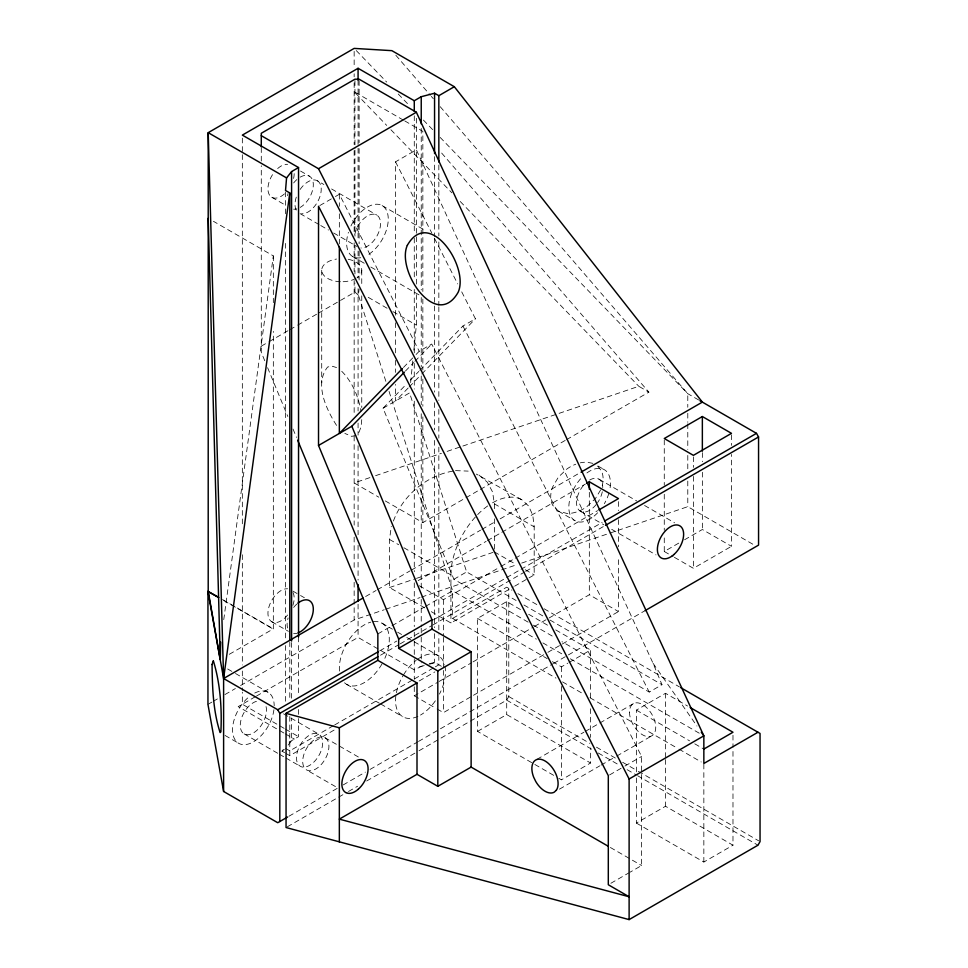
<?xml version="1.0" encoding="UTF-8"?>
<svg xmlns="http://www.w3.org/2000/svg" width="968" height="968" viewBox="0 0 968 968"><rect width="100%" height="100%" fill="white"/><g stroke="black" fill="none" stroke-linecap="round" stroke-linejoin="round"><path stroke-width="0.73" stroke-dasharray="4.84 3.63" d="M336.549 425.4C326.349 409.355 314.128 384.127 327.583 367.041L331.721 366.098L336.549 367.537M361.754 419.628L361.064 426.755L359.067 432.139L356.684 434.596M410.626 382.578L412.973 359.007M413.856 350.162L416.361 325.127L416.361 293.389M223.753 619.629L273.339 255.903L213.42 221.297M424.795 607.892L389.523 587.528L389.523 539.454L391.302 526.398M385.857 381.344L358.438 295.276L359.116 289.057M393.407 521.05C402.833 495.338 426.949 475.022 454.161 470.908M600.62 489.917L595.441 498.532L586.935 506.627A31.303 22.034 -45.5 0 1 566.885 513.439L558.379 511.116L552.692 505.26A28.604 20.122 -45.5 0 1 552.692 486.856L558.379 477.127L566.873 469.032A31.303 22.034 -45.5 0 1 575.766 464.204M418.999 750.781L506.7 700.142L508.781 696.536L508.781 588.375M284.604 752.656L282.003 751.156L284.665 747.768M288.125 745.094L291.586 740.701L291.586 718.05M403.462 367.477L415.03 355.571M416.071 354.494L419.229 351.251L431.716 344.039L641.602 756.444L641.602 865.525L630.083 872.18M405.435 371.071L413.844 362.419M414.897 361.342L431.716 344.039M528.117 622.134L453.883 579.275L383.05 408.206L406.173 384.417M410.384 380.085L418.793 371.434M419.846 370.357L462.946 326.01L475.433 318.799L461.095 290.63M408.157 388.023L395.537 400.994L395.537 384.453M409.21 386.934L420.765 375.039M421.818 373.963L475.433 318.799M282.003 751.156L284.35 749.317M319.827 205.543L334.141 197.278M335.436 196.528L339.344 194.278L419.229 351.251M395.537 315.253L395.537 161.825L416.361 149.81L653.097 663.358L661.991 684.703L649.238 692.072L561.985 641.687M261.287 346.157L267.785 342.406M269.092 341.656L288.609 330.378M289.904 329.628L296.414 325.877M297.708 325.127L317.226 313.862M318.52 313.112L354.954 292.082L354.954 283.019M383.05 408.206L409.597 392.887L466.624 571.919L516.113 600.487M385.264 500.916L422.847 522.623L464.664 498.484M465.971 497.721L479.027 490.183M480.334 489.433L565.264 440.392M566.57 439.641L648.875 392.125L440.621 151.867M229.307 654.295L273.339 628.873L273.339 331.395M365.626 596.518L376.08 590.48M377.387 589.718L410.081 570.854M411.388 570.104L480.588 530.149M481.882 529.399L494.938 521.861M500.154 518.848L579.723 472.904M418.188 580.582L486.13 541.366M487.436 540.616L500.492 533.066M501.799 532.315L585.41 484.048M207.951 704.377L211.871 702.115M213.178 701.352L218.393 698.339M224.927 694.576L235.369 688.55M240.584 685.525L354.155 619.968L384.236 609.755M453.883 579.275L466.624 571.919M255.346 696.718L238.176 706.628L283.926 733.042M256.423 696.101L358.075 637.416L414.28 669.856L423.899 665.137M377.847 633.919L390.733 626.49M392.016 625.739L424.226 607.142M425.521 606.404L452.576 590.783L536.332 639.134M419.338 585.773L443.417 599.676L499.585 567.248M500.892 566.486L513.96 558.947M515.266 558.197L597.571 510.68M379.759 650.847L396.759 641.034M433.386 619.883L505.332 578.356M506.639 577.594L519.719 570.043M521.026 569.293L602.12 522.466M380.533 655.215L398.84 644.64M400.147 643.877L431.546 625.751M432.853 625.001L524.414 572.136M525.721 571.386L604.201 526.072M389.051 391.387L452.576 590.783L452.576 618.419L506.7 587.177L511.927 590.202M431.329 611.667L450.931 622.981L513.379 586.923M514.673 586.172L527.681 578.658M528.988 577.908L534.191 574.907L534.191 526.834L532.775 515.218L528.613 506.022L521.994 499.887L476.304 474.078M553.696 775.344L477.551 731.385L477.551 618.419L506.7 601.6L520.893 609.792M289.117 742.117L298.543 736.672L298.543 718.558M333.331 725.722L289.795 750.853L285.524 748.385M334.638 724.971L413.142 679.645M414.449 678.895L434.075 667.557M435.382 666.807L438.843 664.81L438.843 634.923M285.899 753.406L289.795 755.669L335.412 729.327M419.156 680.988L434.85 671.913M414.28 686.784L414.28 695.81L437.79 682.234M439.097 681.484L471.755 662.632M473.062 661.87L533.15 627.179M534.457 626.429L589.331 594.751L618.467 611.57L618.467 557.35M664.266 537.93L664.266 551.482L679.5 542.685M684.582 539.757L702.357 529.496L731.493 546.315L731.493 454.44M437.076 708.987L443.417 712.642L472.154 696.053M473.461 695.29L546.617 653.061M547.924 652.299L560.992 644.761M562.299 644.01L618.467 611.57M674.406 557.338L693.403 568.313L731.493 546.315M288.96 816.23L337.892 787.976L306.541 769.923M343.132 784.963L365.372 772.125M370.066 769.415L417.692 741.911M418.466 741.464L553.188 663.685M553.732 663.37L643.986 611.268M552.401 661.64L561.44 666.855L567.768 663.189M569.039 662.463L590.577 650.024L590.577 699.731M287.351 826.781L347.161 792.247M348.456 791.497L357.567 786.246M366.666 780.995L417.68 751.531M477.551 731.385L506.7 714.565L590.577 762.99L590.577 747.937M537.022 759.275L583.885 732.231M585.18 731.469L633.35 703.675M636.375 771.871L636.375 710.113L665.512 693.294L687.57 706.023M558.863 778.332L561.44 779.821L590.577 762.99M559.468 789.15L599.821 765.845M601.128 765.095L615.442 756.831M616.749 756.081L651.887 735.789M609.586 774.932L623.67 766.789M624.953 766.051L641.602 756.444M636.375 777.897L636.375 823.078L665.512 806.259L732.982 845.209L732.982 748.808M610.869 883.276L628.801 872.918M636.375 823.078L703.845 862.04L732.982 845.209M369.897 477.611L354.155 482.959L378.791 497.177M375.62 475.675L441.408 453.326M447.131 451.39L461.434 446.526M462.861 446.042L638.795 386.292L648.875 392.125M389.523 587.528L415.03 578.864M416.446 578.38L492.954 552.401M385.663 609.259L420.027 597.595M421.455 597.111L515.956 565.01M521.691 563.073L687.788 506.663L753.878 544.827M429.235 663.745L434.559 662.342L441.965 666.613M419.531 666.819L428.074 664.58M429.502 664.205L435.201 662.717M355.885 435.418L351.747 436.362L344.838 433.422M455.517 470.605L468.161 471.113M592.864 463.345L586.935 462.22A31.303 22.034 -45.5 0 0 580.328 462.837M403.414 120.141L354.155 91.706L386.716 125.404M404.709 120.891L422.847 131.37L422.847 291.489M382.154 205.603L426.162 231.001M698.715 400.002L687.788 393.698L440.186 137.444M300.54 171.058L309.482 176.212M300.141 189.438A18.549 10.708 -60 0 1 317.395 180.786L323.844 184.501M331.576 188.966L376.709 215.029M271.79 197.278L285.826 205.385M300.141 213.65L319.476 224.818M320.771 225.556L328.503 230.033M333.67 233.01L356.877 246.404M352.727 256.581L364.355 263.296M370.817 267.035L419.93 295.385M368.227 297.333L387.732 308.598M392.935 311.611L416.361 325.127M597.994 466.019L604.371 469.698M598.926 479.124L636.75 500.964M644.567 505.477L674.563 522.793M664.266 551.482L673.135 556.612M580.376 511.249L603.851 524.801M611.679 529.314L656.026 554.918M558.379 511.116L574.931 520.675M479.015 475.07L487.34 482.197L492.579 492.01L494.37 503.844L534.191 526.834M494.37 551.917L516.21 564.525M525.201 569.716L534.191 574.907M517.941 593.662L538.874 605.75M544.113 608.775L679.439 686.917M523.93 605L544.766 617.039M549.981 620.04L661.991 684.703M528.637 614.269L549.279 626.187M555.729 629.914L590.577 650.024M389.523 539.454L398.671 544.73M403.898 547.755L450.931 574.907L450.931 622.981M533.332 625.146L554.168 637.174M542.879 642.909L563.812 655.009M570.358 658.784L699.912 733.587M477.551 618.419L547.247 658.651M636.375 710.113L689.567 740.835M694.758 743.823L703.845 749.075M452.576 618.419L555.959 678.108M562.505 681.895L583.45 693.983M589.984 697.759L677.673 748.385M678.979 749.135L701.231 761.985M381.985 623.162L392.439 629.2M397.666 632.213L401.587 634.476M406.814 637.501L438.177 655.614M508.781 696.536L589.911 743.388M596.457 747.163L617.403 759.251M622.63 762.276L637.029 770.588M638.335 771.339L758.73 840.853M506.7 700.142L593.069 750.006M598.309 753.031L619.242 765.119M627.095 769.657L636.254 774.945M637.561 775.695L757.968 845.209M292.88 591.097L299.269 594.788M300.54 595.526L304.375 597.728M414.28 695.81L435.818 708.249M271.79 621.746L288.379 631.33M222.531 599.531L273.339 628.873M223.826 600.571L273.097 629.019M346.653 684.352L379.335 703.216M380.642 703.966L402.857 716.792M610.372 847.484L641.602 865.525M227.661 668.973L234.183 672.736M235.478 673.486L268.088 692.314M283.563 713.815L318.847 734.192A18.549 10.708 -60 0 1 312.966 762.917A18.549 10.708 -60 0 1 296.91 753.649A18.549 10.708 -60 0 1 318.847 734.192M325.091 737.798A18.549 10.708 -60 0 1 319.21 766.523A18.549 10.708 -60 0 1 303.153 757.254A18.549 10.708 -60 0 1 325.091 737.798L359.031 757.387M284.168 728.372L242.339 704.232L242.339 692.156M285.475 729.134L298.543 736.672M285.233 733.792L294.381 739.08M244.105 733.865L278.082 753.491M279.389 754.241L284.616 757.266M285.923 758.017L300.298 766.317M225.06 735.45L238.66 743.303M354.954 292.082L358.438 295.276M597.704 466.14L601.128 470.412A28.604 20.122 -45.5 0 1 602.229 485.452M356.26 50.566L386.68 82.062M398.223 94.005L408.714 104.859M423.403 120.068L432.841 129.833M390.927 129.76L451.838 192.801M460.236 201.501L638.795 386.292M341.728 371.276C352.388 381.997 358.39 396.553 361.064 411.243M395.827 55.236L430.349 95.251M431.329 96.401L433.301 98.688M440.21 106.686L687.788 393.698L687.788 407.25M653.097 663.358L696.96 726.024M395.537 161.825L431.728 232.937M434.463 238.297L457.683 283.914M462.946 326.01L649.238 692.072M264.748 360.749L261.287 352.388L261.287 165.77M267.628 367.719L287.823 416.494M293.026 429.042L296.486 437.403M732.982 735.256L732.982 747.308M731.493 434.862L731.493 445.401M703.845 764.127L703.845 862.04M702.357 452.673L702.357 461.712M702.357 472.263L702.357 529.496M693.403 456.848L693.403 467.399M693.403 476.425L693.403 568.313M687.788 413.276L687.788 422.314M687.788 423.815L687.788 449.418M687.788 455.444L687.788 470.509M687.788 481.06L687.788 506.663M665.512 693.294L665.512 758.053M665.512 759.565L665.512 806.259M664.266 440.029L664.266 485.21M664.266 494.249L664.266 530.404M618.467 501.618L618.467 510.656M618.467 519.695L618.467 546.811M590.577 708.77L590.577 737.386M589.331 492.325L589.331 594.751M561.44 666.855L561.44 677.394M561.44 686.433L561.44 779.821M506.7 601.6L506.7 714.565M494.37 503.844L494.37 509.858M494.37 518.872L494.37 550.417M443.417 599.676L443.417 635.819M443.417 637.331L443.417 668.961M443.417 670.461L443.417 712.642M438.843 165.08L438.843 235.974M438.843 242L438.843 305.356M438.843 306.868L438.843 400.389M438.843 409.44L438.843 438.105M438.843 447.156L438.843 633.435M434.559 156.622L434.559 236.628M434.559 238.14L434.559 304.569M434.559 306.07L434.559 392.125M434.559 402.688L434.559 429.865M434.559 440.428L434.559 627.627M434.559 633.665L434.559 662.342M422.847 299.051L422.847 370.042M422.847 379.105L422.847 406.306M422.847 416.869L422.847 522.623M421.237 128.417L421.237 289.94M421.237 297.491L421.237 366.933M421.237 375.995L421.237 404.672M421.237 413.735L421.237 588.846M421.237 599.41L421.237 626.586M421.237 628.099L421.237 635.649M421.237 637.162L421.237 662.814M416.361 118.253L416.361 284.326M414.28 115.833L414.28 232.066M414.28 238.116L414.28 280.381M414.28 289.432L414.28 352.836M414.28 363.411L414.28 389.075M414.28 401.151L414.28 571.737M414.28 582.845L414.28 626.526M414.28 632.116L414.28 640.09M414.28 641.179L414.28 658.155M414.28 659.293L414.28 679.246M395.537 322.78L395.537 352.86M395.537 360.386L395.537 372.414M361.754 270.205L361.754 285.294M361.754 295.857L361.754 407.552M359.116 80.695L359.116 142.599M359.116 148.636L359.116 243.767M359.116 251.317L359.116 279.994M358.075 80.368L358.075 146.785M358.075 148.298L358.075 240.379M358.075 250.954L358.075 278.118M358.075 288.694L358.075 410.964M358.075 423.052L358.075 435.128M358.075 445.691L358.075 534.76M358.075 545.323L358.075 580.05M358.075 604.201L358.075 637.416M354.954 80.695L354.954 148.636M354.954 150.149L354.954 236.216M354.954 245.267L354.954 273.956M354.155 51.389L354.155 67.82M354.155 73.786L354.155 76.775M354.155 82.752L354.155 144.583M354.155 150.621L354.155 233.712M354.155 242.774L354.155 271.476M354.155 280.538L354.155 414.982M354.155 436.132L354.155 525.116M354.155 537.155L354.155 570.285M354.155 582.325L354.155 619.968M339.344 194.278L339.344 206.305M339.344 213.831L339.344 243.912M321.715 270.205L321.715 382.832M298.543 637.041L298.543 695.919M298.543 709.508L298.543 717.046M291.586 642.57L291.586 699.937M289.795 641.784L289.795 700.058M289.795 716.489L289.795 755.669M285.524 191.991L285.524 214.678M285.524 243.404L285.524 639.533M285.524 645.571L285.524 703.034M273.339 255.903L273.339 302.706M261.287 147.717L261.287 164.27M242.339 138.121L242.339 153.222M242.339 154.735L242.339 524.583M242.339 554.773L242.339 664.98M242.339 671.018L242.339 690.644M317.395 180.786A18.549 10.708 -60 0 1 318.52 200.049A18.549 10.708 -60 0 1 301.556 213.746M296.232 210.104A18.549 10.708 -60 0 1 296.353 196.927M294.175 173.647A18.549 10.708 -60 0 1 292.82 181.125M284.447 193.89A18.549 10.708 -60 0 1 269.116 194.362A18.549 10.708 -60 0 1 273.775 172.836M277.659 168.553A18.549 10.708 -60 0 1 287.617 164.318M254.729 693.04A29.439 17 -60 0 1 274.186 705.793M273.932 709.701A29.439 17 -60 0 1 252.285 742.444A29.439 17 -60 0 1 232.586 731.07A29.439 17 -60 0 1 250.119 695.956M266.043 706.58A18.549 10.708 -60 0 1 253.749 732.728A18.549 10.708 -60 0 1 240.536 722.152A18.549 10.708 -60 0 1 258.916 700.88M350.924 225.992A29.439 17 -60 0 1 386.111 209.681A29.439 17 -60 0 1 367.441 255.128M360.761 257.718A29.439 17 -60 0 1 348.432 232.296M354.772 234.486A18.549 10.708 -60 0 1 371.93 214.279A18.549 10.708 -60 0 1 379.323 230.626A18.549 10.708 -60 0 1 360.882 247.989M589.645 480.043A18.549 10.708 -60 0 1 602.761 487.618M602.314 491.792A18.549 10.708 -60 0 1 597.631 502.598M596.203 504.522A18.549 10.708 -60 0 1 577.884 508.672A18.549 10.708 -60 0 1 584.636 484.097M292.941 592.416A18.549 10.708 -60 0 1 292.82 605.593M287.617 615.007A18.549 10.708 -60 0 1 267.942 613.252A18.549 10.708 -60 0 1 287.617 588.786M586.935 472.928A29.439 17 -60 0 1 609.755 489.796M608.884 493.281A29.439 17 -60 0 1 604.371 503.687M597.619 512.798A29.439 17 -60 0 1 570.418 515.484A29.439 17 -60 0 1 581.683 477.575M450.931 574.907A58.879 33.989 -60 0 1 476.631 515.654M477.647 514.601A58.879 33.989 -60 0 1 490.147 504.267M492.567 502.803A58.879 33.989 -60 0 1 521.994 499.887M348.165 259.255A20.013 11.556 0 0 1 357.071 277.635M355.885 278.373A20.013 11.556 0 0 1 341.728 281.761M340.434 281.736A20.013 11.556 0 0 1 321.812 271.342A20.013 11.556 0 0 1 336.549 259.037M373.261 621.662A35.32 20.401 -60 0 1 383.848 660.466M381.985 663.951A35.32 20.401 -60 0 1 344.499 682.755M339.478 671.102A35.32 20.401 -60 0 1 370.78 622.158M417.256 659.486A35.32 20.401 -60 0 1 444.651 664.81M444.953 666.093A35.32 20.401 -60 0 1 439.448 694.092M435.346 700.844A35.32 20.401 -60 0 1 420.523 715.05M417.91 716.393A35.32 20.401 -60 0 1 396.13 694.032M396.396 692.665A35.32 20.401 -60 0 1 402.857 676.003M403.523 674.877A35.32 20.401 -60 0 1 416.179 660.309M300.213 177.132A18.549 10.708 -60 0 1 313.317 184.707A18.549 10.708 -60 0 1 300.213 207.418M296.813 208.858A18.549 10.708 -60 0 1 293.655 209.173M287.544 195.669A18.549 10.708 -60 0 1 288.089 193.479M293.655 182.952A18.549 10.708 -60 0 1 296.813 179.612M296.813 633.326A18.549 10.708 -60 0 1 293.655 633.641M287.544 627.978A18.549 10.708 -60 0 1 288.089 617.935M293.655 607.408A18.549 10.708 -60 0 1 296.813 604.068M629.502 712.158A18.549 10.708 60 0 0 649.177 736.624A18.549 10.708 60 0 0 649.177 710.403A18.549 10.708 60 0 0 629.502 712.158"/><path stroke-width="1.45" d="M220.692 642.087L220.293 659.498L208.205 218.296M298.543 637.041L298.543 167.549L291.586 171.578L286.564 177.918L285.524 190.478L289.795 192.947L289.795 640.296M289.795 192.947L223.608 678.507L223.608 791.473L277.731 822.715L287.653 816.992M402.41 368.554L339.344 433.446L339.344 246.925M607.771 845.984L471.126 767.092L471.126 651.718L437.814 670.945L398.659 648.342L398.659 639.013L318.52 445.461L351.832 426.235L404.394 372.16M438.843 162.055L438.843 95.687L454.319 86.709L702.357 402.107L581.03 472.154M438.843 95.687L434.559 93.218L421.237 96.715L414.28 100.733L358.075 68.292L242.339 135.109L298.543 167.549M261.287 135.677L318.52 168.722L416.361 112.24L703.845 735.849L703.845 763.486L757.968 732.244M363.012 598.03L223.608 678.507L207.951 591.412L218.623 597.28M586.717 483.286L589.331 481.786L618.467 498.605L598.877 509.918M702.357 416.53L664.266 438.516L693.403 455.347L731.493 433.349L702.357 416.53L702.357 451.173M398.659 639.013L431.97 619.786L351.832 426.235M454.319 86.709L391.883 50.663L354.155 48.4L208.205 132.664L223.608 678.507L277.731 709.75L378.452 651.609M604.746 520.953L756.48 433.349L758.561 436.955L758.561 545.117L644.761 610.82M279.812 821.517L279.812 713.355L377.907 656.715M605.52 525.321L758.561 436.955M680.746 687.667L760.049 733.441L760.049 841.603L757.968 845.209L629.115 919.6L286.056 827.531L286.056 713.355L377.847 660.357L417.002 682.972L417.002 774.303L339.344 819.134L629.115 896.767L608.303 884.752L608.303 775.67L318.52 206.293L318.52 445.461M398.659 648.342L431.97 629.115L471.126 651.718M286.056 713.355L339.344 727.803L417.002 682.972M417.002 774.303L437.814 786.318L471.126 767.092M629.115 919.6L629.115 778.998L703.845 735.849L701.268 732.159M703.845 749.075L732.982 732.244L690.172 707.523M416.361 112.24L359.116 79.195L354.954 79.195L261.287 133.269L261.287 146.858M699.925 400.704L756.48 433.349M286.564 177.918L208.205 132.664L208.205 591.266L220.184 659.438M218.635 597.571L207.951 591.412L207.951 704.377L223.608 791.473M277.731 709.75L279.812 713.355M318.52 168.722L629.115 778.998M297.636 440.198L377.847 633.919L377.847 660.357M589.331 481.786L589.331 489.312M437.814 670.945L437.814 786.318M434.559 93.218L434.559 153.609M431.97 619.786L431.97 629.115M421.237 96.715L421.237 123.892M414.28 100.733L414.28 111.308M358.075 68.292L358.075 80.368M358.075 584.575L358.075 601.176M339.344 727.803L339.344 841.966M291.586 171.578L291.586 641.058M297.926 603.149A18.549 10.708 -60 0 1 313.317 609.174A18.549 10.708 -60 0 1 297.926 632.963M212.065 664.52C212.319 687.244 213.069 710.923 220.123 732.607L220.886 731.881C222.011 708.189 220.268 683.372 213.311 660.684L212.065 664.52M407.334 245.327C395.9 270.508 436.265 330.85 458.154 292.263C469.601 267.083 429.223 206.741 407.334 245.327M556.346 790.215L554.265 792.151A18.549 10.708 60 0 1 535.727 781.442L533.634 777.11A18.549 10.708 60 0 1 544.996 760.945A18.549 10.708 60 0 1 556.346 790.215M358.366 789.138A18.549 10.708 -60 0 0 364.246 760.4A18.549 10.708 -60 0 0 342.309 779.857A18.549 10.708 -60 0 0 358.366 789.138M673.909 554.543A18.549 10.708 -60 0 0 679.778 525.806A18.549 10.708 -60 0 0 657.841 545.262A18.549 10.708 -60 0 0 673.909 554.543"/></g></svg>
